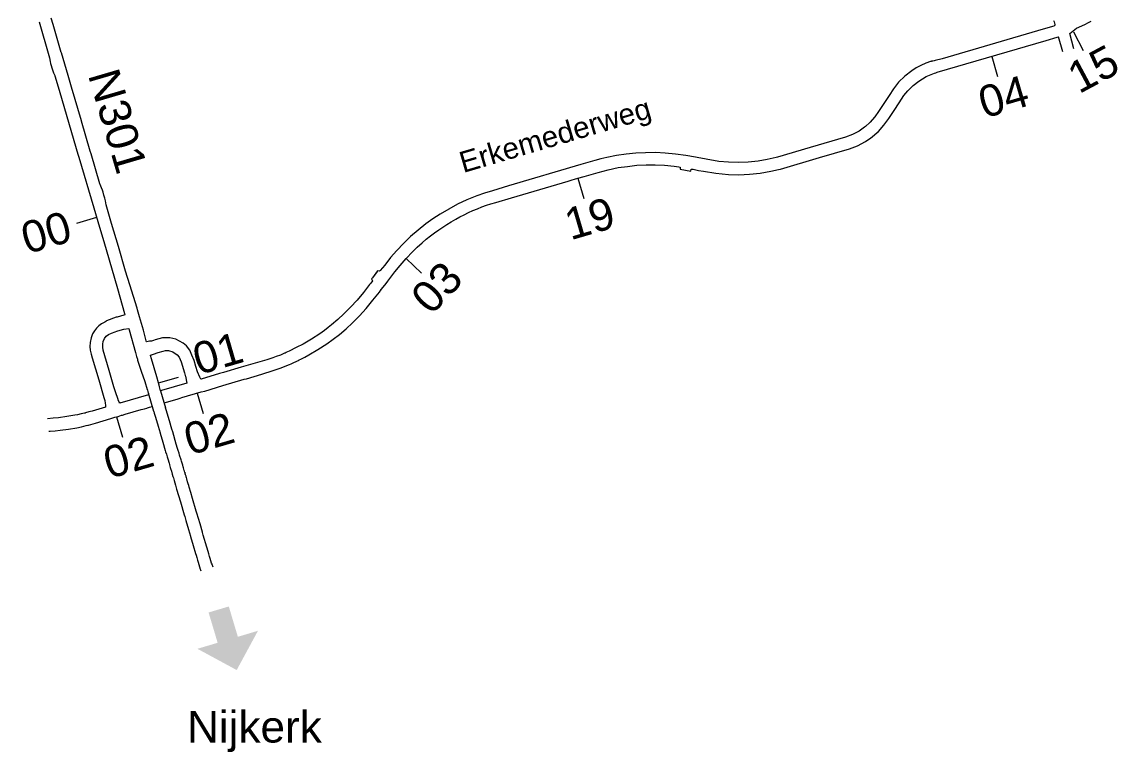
# Model space of a CAD drawing. Header units: metres. Extents: x 1 to 142, y -18 to 132.
# Drawn here: x 16.9 to 121.1, y -18 to 51.4 of the extents above; entities that cross this region are included whole.
import ezdxf

# ---------------------------------------------------------------- set-up
doc = ezdxf.new("R2010")
doc.units = ezdxf.units.M
for name, color, linetype, lineweight, true_color in [('bordlabel', 5, 'Continuous', 0, 0x0000ff), ('bordlocatie', 1, 'Continuous', 0, 0xff0000), ('richtingen', 96, 'Continuous', 0, 0x008000), ('weg outline', 178, 'Continuous', 0, 0x000000), ('wegnamen', 16, 'Continuous', 0, 0x800000)]:
    doc.layers.add(name, color=color, linetype=linetype, lineweight=lineweight, true_color=true_color)
doc.styles.add('textstyle15', font='')
doc.styles.add('textstyle19', font='')
doc.styles.add('textstyle20', font='')
doc.styles.add('textstyle23', font='')
doc.styles.add('textstyle34', font='')
doc.styles.add('textstyle35', font='')
doc.styles.add('textstyle36', font='')
doc.styles.add('textstyle37', font='')
doc.styles.add('textstyle38', font='')
doc.styles.add('textstyle39', font='')
doc.styles.add('textstyle40', font='')
doc.styles.get('textstyle15').set_extended_font_data('Liberation Sans')
doc.styles.get('textstyle19').set_extended_font_data('Liberation Sans')
doc.styles.get('textstyle20').set_extended_font_data('Liberation Sans')
doc.styles.get('textstyle23').set_extended_font_data('Liberation Sans')
doc.styles.get('textstyle34').set_extended_font_data('Liberation Sans')
doc.styles.get('textstyle35').set_extended_font_data('Liberation Sans')
doc.styles.get('textstyle36').set_extended_font_data('Liberation Sans')
doc.styles.get('textstyle37').set_extended_font_data('Liberation Sans')
doc.styles.get('textstyle38').set_extended_font_data('Liberation Sans')
doc.styles.get('textstyle39').set_extended_font_data('Liberation Sans')
doc.styles.get('textstyle40').set_extended_font_data('Liberation Sans')

msp = doc.modelspace()

# ---------------------------------------------------------------- hatches: boundary and pattern name
at = {"layer": 'richtingen'}
msp.add_hatch(color=256, dxfattribs=at).paths.add_polyline_path([(34.65, -4.69), (36.57, -4.12), (37.43, -7), (39.34, -6.43), (37.32, -10.16), (33.59, -8.14), (35.51, -7.57)], flags=0)

# ---------------------------------------------------------------- linework, layer by layer
at = {"layer": 'bordlocatie'}
for p, q in [((116.81, 50.47), (117.75, 48.71)), ((109.05, 48.14), (109.61, 46.22)), ((69.73, 36.56), (70.29, 34.64)), ((24.01, 32.83), (22.09, 32.26)), ((53.42, 28.93), (54.87, 27.55)), ((29.88, 17.12), (31.8, 17.68)), ((33.57, 16.14), (34.14, 14.22)), ((25.89, 13.89), (26.46, 11.98))]:
    msp.add_line(p, q, dxfattribs=at)
at = {"layer": 'weg outline'}
for p, q in [((18.54, 51.42), (19.48, 48.22)), ((19.87, 51.16), (19.69, 51.76)), ((20.65, 48.52), (19.87, 51.16)), ((114.93, 51.56), (114.98, 51.41)), ((114.98, 51.41), (115.02, 51.28)), ((115, 51.03), (114.99, 51.03)), ((115.02, 51.06), (115, 51.04)), ((115, 51.04), (115, 51.03)), ((115, 51.03), (115, 51.03)), ((115, 51.03), (115, 51.03)), ((115.02, 51.28), (115.04, 51.17)), ((115.03, 51.07), (115.02, 51.06)), ((115.04, 51.08), (115.03, 51.07)), ((115.04, 51.17), (115.05, 51.14)), ((115.05, 51.09), (115.04, 51.08)), ((115.05, 51.14), (115.05, 51.12)), ((115.05, 51.12), (115.05, 51.11)), ((115.05, 51.11), (115.05, 51.09)), ((115.05, 51.11), (115.05, 51.11)), ((115.05, 51.11), (115.05, 51.1)), ((115.05, 51.1), (115.05, 51.09)), ((115.05, 51.09), (115.05, 51.1)), ((115.05, 51.1), (115.05, 51.1)), ((115.05, 51.09), (115.05, 51.09)), ((117.12, 50.83), (117.91, 51.18)), ((117.91, 51.18), (118.24, 51.36)), ((118.24, 51.36), (118.51, 51.49)), ((113.94, 50.72), (104.35, 47.91)), ((114.95, 51.02), (113.94, 50.72)), ((114.99, 51.03), (114.95, 51.02)), ((114.99, 51.03), (114.99, 51.03)), ((115.27, 49.96), (115.4, 50.01)), ((115.4, 50.01), (115.4, 50)), ((115.81, 48.56), (115.4, 50)), ((116.46, 50.32), (117.12, 50.83)), ((116.87, 48.87), (116.46, 50.32)), ((103.87, 46.63), (114.22, 49.66)), ((114.22, 49.66), (115.27, 49.96)), ((19.48, 48.22), (19.52, 48)), ((19.52, 48), (19.59, 47.65)), ((20.66, 48.49), (20.65, 48.52)), ((21.3, 46.32), (20.66, 48.49)), ((104.35, 47.91), (103.67, 47.76)), ((19.59, 47.65), (19.62, 47.47)), ((19.62, 47.47), (19.81, 46.85)), ((101.88, 47.04), (101.46, 46.76)), ((102.32, 47.28), (101.88, 47.04)), ((102.78, 47.48), (102.32, 47.28)), ((103.25, 47.64), (102.78, 47.48)), ((103.3, 47.66), (103.25, 47.64)), ((103.34, 47.67), (103.3, 47.66)), ((103.45, 47.7), (103.34, 47.67)), ((103.57, 47.73), (103.45, 47.7)), ((103.67, 47.76), (103.57, 47.73)), ((19.81, 46.85), (19.9, 46.58)), ((19.9, 46.58), (20.04, 46.32)), ((20.04, 46.32), (20.05, 46.28)), ((20.05, 46.28), (20.45, 44.92)), ((21.63, 45.21), (21.3, 46.32)), ((100.81, 46.27), (100.21, 45.68)), ((101.46, 46.76), (100.81, 46.27)), ((102.12, 45.8), (102.84, 46.23)), ((102.84, 46.23), (103.63, 46.55)), ((103.63, 46.55), (103.74, 46.59)), ((103.74, 46.59), (103.87, 46.63)), ((20.45, 44.92), (21.41, 41.66)), ((22.57, 42.01), (21.63, 45.21)), ((99.73, 45.05), (99.3, 44.42)), ((100.21, 45.68), (99.73, 45.05)), ((100.88, 44.65), (101.07, 44.88)), ((101.07, 44.88), (101.58, 45.37)), ((101.58, 45.37), (102.12, 45.8)), ((99.3, 44.42), (98.8, 43.66)), ((100.25, 43.73), (100.71, 44.41)), ((100.71, 44.41), (100.88, 44.65)), ((98.31, 42.91), (97.95, 42.41)), ((98.8, 43.66), (98.31, 42.91)), ((99.28, 42.24), (99.77, 42.99)), ((99.77, 42.99), (100.25, 43.73)), ((21.41, 41.66), (22.23, 38.86)), ((22.57, 42), (22.57, 42.01)), ((23.41, 39.14), (22.57, 42)), ((97.46, 41.86), (97.05, 41.49)), ((97.5, 41.9), (97.46, 41.86)), ((97.91, 42.36), (97.5, 41.9)), ((97.95, 42.41), (97.91, 42.36)), ((98.81, 41.6), (99.28, 42.24)), ((95.82, 40.72), (95.15, 40.46)), ((96.45, 41.05), (95.82, 40.72)), ((96.98, 41.43), (96.45, 41.05)), ((97.05, 41.49), (96.98, 41.43)), ((97.7, 40.5), (98.17, 40.9)), ((98.17, 40.9), (98.29, 41.01)), ((98.29, 41.01), (98.81, 41.6)), ((95.15, 40.46), (91.82, 39.48)), ((95.54, 39.36), (96.31, 39.65)), ((96.31, 39.65), (97.05, 40.05)), ((97.05, 40.05), (97.57, 40.4)), ((97.57, 40.4), (97.7, 40.5)), ((22.23, 38.86), (22.32, 38.55)), ((22.32, 38.55), (23.74, 33.74)), ((23.49, 38.88), (23.41, 39.14)), ((24.32, 36.04), (23.49, 38.88)), ((72.48, 38.54), (71.91, 38.4)), ((73.4, 38.72), (72.48, 38.54)), ((74.33, 38.86), (73.4, 38.72)), ((75.24, 38.95), (74.33, 38.86)), ((76.16, 38.99), (75.24, 38.95)), ((77.1, 39), (76.16, 38.99)), ((78.04, 38.96), (77.1, 39)), ((79.02, 38.86), (78.04, 38.96)), ((79.98, 38.72), (79.02, 38.86)), ((80.9, 38.56), (79.98, 38.72)), ((81.08, 38.53), (80.9, 38.56)), ((88.57, 38.54), (87.71, 38.34)), ((88.71, 38.57), (88.57, 38.54)), ((91.82, 39.48), (88.71, 38.57)), ((92.69, 38.52), (95.54, 39.36)), ((70.02, 37.86), (63.14, 35.84)), ((71.34, 38.25), (70.02, 37.86)), ((71.91, 38.4), (71.34, 38.25)), ((72.6, 37.37), (73.56, 37.57)), ((73.56, 37.57), (74.45, 37.69)), ((74.45, 37.69), (75.34, 37.79)), ((75.34, 37.79), (76.21, 37.83)), ((76.21, 37.83), (77.08, 37.84)), ((77.08, 37.84), (77.98, 37.79)), ((77.98, 37.79), (78.88, 37.71)), ((78.88, 37.71), (79.33, 37.64)), ((79.33, 37.64), (79.45, 37.63)), ((79.45, 37.63), (79.44, 37.43)), ((81.91, 38.37), (81.08, 38.53)), ((83.13, 38.16), (81.91, 38.37)), ((84.05, 38.08), (83.13, 38.16)), ((84.97, 38.06), (84.05, 38.08)), ((85.92, 38.1), (84.97, 38.06)), ((86.87, 38.19), (85.92, 38.1)), ((87.71, 38.34), (86.87, 38.19)), ((89, 37.44), (92.69, 38.52)), ((69.2, 36.41), (69.4, 36.47)), ((69.4, 36.47), (69.73, 36.56)), ((69.73, 36.56), (70.34, 36.74)), ((70.34, 36.74), (71.65, 37.12)), ((71.65, 37.12), (72.6, 37.37)), ((79.44, 37.43), (80.46, 37.24)), ((80.46, 37.24), (80.51, 37.44)), ((80.51, 37.44), (80.69, 37.41)), ((80.69, 37.41), (81.18, 37.31)), ((81.18, 37.31), (81.68, 37.22)), ((81.68, 37.22), (82.84, 37.03)), ((82.84, 37.03), (84.03, 36.91)), ((84.03, 36.91), (85.03, 36.89)), ((85.03, 36.89), (86.03, 36.94)), ((86.03, 36.94), (87.06, 37.05)), ((87.06, 37.05), (88.08, 37.22)), ((88.08, 37.22), (88.8, 37.39)), ((88.8, 37.39), (89, 37.44)), ((24.35, 35.96), (24.32, 36.04)), ((24.48, 35.64), (24.35, 35.96)), ((24.56, 35.43), (24.48, 35.64)), ((24.63, 35.24), (24.56, 35.43)), ((63.14, 35.84), (61.61, 35.38)), ((63.42, 34.7), (68.82, 36.3)), ((68.82, 36.3), (69.2, 36.41)), ((24.71, 34.96), (24.63, 35.24)), ((24.79, 34.68), (24.71, 34.96)), ((24.84, 34.43), (24.79, 34.68)), ((24.91, 34.05), (24.84, 34.43)), ((59.2, 34.52), (58.3, 34.09)), ((60.13, 34.9), (59.2, 34.52)), ((60.87, 35.15), (60.13, 34.9)), ((61.61, 35.38), (60.87, 35.15)), ((61.94, 34.27), (63.42, 34.7)), ((23.74, 33.74), (24.28, 31.91)), ((25.44, 32.26), (24.91, 34.05)), ((57.46, 33.64), (56.64, 33.15)), ((58.3, 34.09), (57.46, 33.64)), ((59.35, 33.31), (59.76, 33.5)), ((59.76, 33.5), (60.19, 33.67)), ((60.19, 33.67), (60.62, 33.84)), ((60.62, 33.84), (61.06, 33.99)), ((61.06, 33.99), (61.45, 34.13)), ((61.45, 34.13), (61.94, 34.27)), ((55.96, 32.7), (55.29, 32.22)), ((56.64, 33.15), (55.96, 32.7)), ((57.28, 32.18), (57.7, 32.43)), ((57.7, 32.43), (58.13, 32.68)), ((58.13, 32.68), (58.53, 32.89)), ((58.53, 32.89), (58.93, 33.1)), ((58.93, 33.1), (59.35, 33.31)), ((24.28, 31.91), (24.59, 30.88)), ((26.08, 30.08), (25.44, 32.26)), ((54.55, 31.64), (53.83, 31.02)), ((55.29, 32.22), (54.55, 31.64)), ((55.74, 31.1), (56.12, 31.38)), ((56.12, 31.38), (56.51, 31.66)), ((56.51, 31.66), (56.89, 31.93)), ((56.89, 31.93), (57.28, 32.18)), ((24.59, 30.88), (24.91, 29.78)), ((53.17, 30.37), (52.53, 29.69)), ((53.83, 31.02), (53.17, 30.37)), ((54.47, 30), (54.93, 30.43)), ((54.93, 30.43), (55.33, 30.77)), ((55.33, 30.77), (55.74, 31.1)), ((24.91, 29.78), (26, 26.08)), ((26.77, 27.72), (26.08, 30.08)), ((52.53, 29.69), (51.94, 29.02)), ((53.42, 28.93), (54.01, 29.56)), ((54.01, 29.56), (54.47, 30)), ((51.39, 28.32), (51.17, 28.05)), ((51.94, 29.02), (51.39, 28.32)), ((52.36, 27.66), (52.85, 28.27)), ((52.85, 28.27), (53.42, 28.93)), ((27.17, 26.44), (26.77, 27.72)), ((50.21, 27.09), (50.14, 27)), ((50.71, 27.76), (50.21, 27.09)), ((50.68, 27.71), (50.21, 27.09)), ((50.9, 27.74), (50.71, 27.76)), ((50.95, 27.8), (50.9, 27.74)), ((51.17, 28.05), (50.95, 27.8)), ((51.87, 27.04), (52.36, 27.66)), ((26, 26.08), (26.66, 23.71)), ((27.86, 24.22), (27.17, 26.44)), ((49.95, 26.46), (49.36, 25.7)), ((50.06, 26.6), (49.95, 26.46)), ((50.22, 26.81), (50.06, 26.6)), ((50.14, 27), (50.22, 26.81)), ((51.08, 26.01), (51.51, 26.57)), ((51.51, 26.57), (51.69, 26.8)), ((51.69, 26.8), (51.87, 27.04)), ((49.36, 25.7), (48.75, 24.97)), ((50.26, 24.97), (50.88, 25.75)), ((50.88, 25.75), (51.06, 25.98)), ((51.06, 25.98), (51.07, 26)), ((51.07, 26), (51.08, 26.01)), ((27.91, 24.07), (27.86, 24.22)), ((28.1, 23.4), (27.91, 24.07)), ((48.14, 24.31), (47.51, 23.67)), ((48.75, 24.97), (48.14, 24.31)), ((48.99, 23.5), (49.62, 24.19)), ((49.62, 24.19), (50.26, 24.97)), ((24.88, 22.94), (24.79, 22.9)), ((24.95, 23.03), (24.88, 22.94)), ((25.88, 23.37), (24.95, 23.03)), ((25.97, 23.35), (25.88, 23.37)), ((26.6, 23.55), (25.97, 23.35)), ((26.69, 23.58), (26.6, 23.55)), ((26.66, 23.71), (26.69, 23.58)), ((28.45, 22.13), (28.1, 23.4)), ((46.93, 23.15), (46.34, 22.64)), ((47.51, 23.67), (46.93, 23.15)), ((48.33, 22.83), (48.99, 23.5)), ((23.8, 22.06), (23.63, 21.77)), ((23.99, 22.31), (23.8, 22.06)), ((24.22, 22.54), (23.99, 22.31)), ((24.49, 22.74), (24.22, 22.54)), ((24.79, 22.9), (24.49, 22.74)), ((25.41, 21.86), (25.78, 21.98)), ((25.78, 21.98), (25.92, 22.03)), ((25.92, 22.03), (26.26, 22.13)), ((26.26, 22.13), (26.61, 22.22)), ((26.61, 22.22), (27.06, 22.3)), ((27.06, 22.3), (27.1, 22.17)), ((27.1, 22.17), (27.7, 20.01)), ((28.73, 21.13), (28.45, 22.13)), ((45.43, 21.94), (45.21, 21.78)), ((45.65, 22.1), (45.43, 21.94)), ((46, 22.37), (45.65, 22.1)), ((46.34, 22.64), (46, 22.37)), ((47.08, 21.73), (47.71, 22.27)), ((47.71, 22.27), (48.33, 22.83)), ((23.4, 20.97), (23.38, 20.57)), ((23.49, 21.41), (23.4, 20.97)), ((23.63, 21.77), (23.49, 21.41)), ((24.59, 20.81), (24.64, 21.05)), ((24.64, 21.05), (24.77, 21.33)), ((24.77, 21.33), (24.93, 21.55)), ((24.93, 21.55), (25.14, 21.73)), ((25.14, 21.73), (25.41, 21.86)), ((28.76, 21.03), (28.73, 21.13)), ((28.79, 21.03), (28.76, 21.03)), ((29.03, 21.07), (28.79, 21.03)), ((29.21, 21.1), (29.03, 21.07)), ((29.42, 21.15), (29.21, 21.1)), ((29.58, 21.2), (29.42, 21.15)), ((30.27, 21.39), (29.58, 21.2)), ((30.97, 21.41), (30.27, 21.39)), ((31.55, 21.27), (30.97, 21.41)), ((32.25, 20.89), (31.55, 21.27)), ((32.54, 20.63), (32.25, 20.89)), ((44.42, 21.28), (43.62, 20.81)), ((45.21, 21.78), (44.42, 21.28)), ((45.87, 20.82), (46.48, 21.26)), ((46.48, 21.26), (47.08, 21.73)), ((23.38, 20.57), (23.41, 20.24)), ((23.41, 20.24), (23.49, 19.86)), ((23.49, 19.86), (23.6, 19.49)), ((24.59, 20.52), (24.59, 20.81)), ((24.63, 20.24), (24.59, 20.52)), ((25.19, 18.3), (24.63, 20.24)), ((27.7, 20.01), (27.8, 19.64)), ((29.13, 19.74), (29.42, 19.85)), ((29.42, 19.85), (29.86, 20.02)), ((29.86, 20.02), (30.33, 20.15)), ((30.33, 20.15), (30.55, 20.19)), ((30.55, 20.19), (30.85, 20.2)), ((30.85, 20.2), (31.26, 20.07)), ((31.26, 20.07), (31.65, 19.8)), ((31.65, 19.8), (31.84, 19.57)), ((32.86, 20.23), (32.54, 20.63)), ((33.07, 19.77), (32.86, 20.23)), ((41.85, 19.93), (41.47, 19.77)), ((41.85, 19.93), (41.85, 19.93)), ((41.86, 19.93), (41.85, 19.93)), ((41.88, 19.95), (41.86, 19.93)), ((41.91, 19.96), (41.88, 19.95)), ((41.95, 19.97), (41.91, 19.96)), ((41.99, 19.99), (41.95, 19.97)), ((42, 20), (41.99, 19.99)), ((42.16, 20.07), (42, 20)), ((42, 20), (42, 20)), ((42.32, 20.14), (42.16, 20.07)), ((42.97, 20.47), (42.32, 20.14)), ((43.62, 20.81), (42.97, 20.47)), ((44.18, 19.78), (45.03, 20.28)), ((45.03, 20.28), (45.87, 20.82)), ((23.6, 19.49), (23.91, 18.45)), ((27.8, 19.64), (27.88, 19.37)), ((27.88, 19.37), (27.9, 19.29)), ((27.9, 19.29), (28.25, 18.22)), ((29.13, 19.73), (29.13, 19.74)), ((29.22, 19.41), (29.13, 19.73)), ((29.72, 17.71), (29.22, 19.41)), ((31.84, 19.57), (32.03, 19.13)), ((32.03, 19.13), (32.36, 18.09)), ((33.27, 19.25), (33.07, 19.77)), ((33.45, 18.68), (33.27, 19.25)), ((40.19, 19.32), (37.74, 18.6)), ((40.75, 19.51), (40.19, 19.32)), ((41.08, 19.63), (40.75, 19.51)), ((41.47, 19.77), (41.08, 19.63)), ((41.55, 18.56), (42.07, 18.76)), ((42.07, 18.76), (42.33, 18.87)), ((42.33, 18.87), (42.48, 18.94)), ((42.48, 18.94), (42.76, 19.07)), ((42.76, 19.07), (43.24, 19.29)), ((43.24, 19.29), (43.25, 19.3)), ((43.25, 19.3), (43.41, 19.39)), ((43.41, 19.39), (43.79, 19.58)), ((43.79, 19.58), (44.18, 19.78)), ((23.91, 18.45), (24.21, 17.42)), ((25.65, 16.75), (25.19, 18.3)), ((28.25, 18.22), (28.59, 17.24)), ((29.88, 17.12), (29.72, 17.71)), ((32.36, 18.09), (32.44, 17.81)), ((32.44, 17.81), (32.45, 17.76)), ((32.45, 17.76), (32.59, 17.09)), ((33.61, 18.18), (33.45, 18.68)), ((33.82, 17.66), (33.61, 18.18)), ((35.69, 18), (33.95, 17.49)), ((36.07, 18.11), (35.69, 18)), ((37.74, 18.6), (36.07, 18.11)), ((38.24, 17.52), (39.71, 17.95)), ((39.71, 17.95), (40.78, 18.29)), ((40.78, 18.29), (41.55, 18.56)), ((24.21, 17.42), (24.71, 15.72)), ((25.81, 16.28), (25.65, 16.75)), ((28.59, 17.24), (28.82, 16.49)), ((29.92, 16.99), (29.88, 17.12)), ((29.94, 16.91), (29.92, 16.99)), ((29.99, 16.75), (29.94, 16.91)), ((30.03, 16.61), (29.99, 16.75)), ((32.59, 17.09), (30.19, 16.39)), ((33.9, 17.47), (33.82, 17.66)), ((33.95, 17.49), (33.9, 17.47)), ((34.28, 16.35), (36, 16.86)), ((36, 16.86), (38.02, 17.46)), ((38.02, 17.46), (38.24, 17.52)), ((24.71, 15.72), (24.78, 15.45)), ((26.07, 15.53), (25.81, 16.28)), ((26.24, 15.22), (28.96, 16.03)), ((28.82, 16.49), (28.83, 16.45)), ((28.83, 16.45), (28.88, 16.28)), ((28.88, 16.28), (28.93, 16.13)), ((29.44, 14.41), (28.93, 16.13)), ((30.06, 16.48), (30.03, 16.61)), ((30.09, 16.36), (30.06, 16.48)), ((30.12, 16.36), (30.09, 16.36)), ((30.09, 16.36), (30.57, 14.74)), ((30.19, 16.39), (30.12, 16.36)), ((31.67, 15.58), (31.84, 15.63)), ((31.84, 15.63), (31.95, 15.66)), ((31.95, 15.66), (32.12, 15.72)), ((32.12, 15.72), (33.95, 16.26)), ((33.95, 16.26), (34.28, 16.35)), ((24.87, 14.82), (23.59, 14.45)), ((24.78, 15.45), (24.82, 15.19)), ((24.82, 15.19), (24.85, 14.99)), ((24.85, 14.99), (24.87, 14.92)), ((24.87, 14.92), (24.87, 14.91)), ((24.87, 14.92), (24.87, 14.91)), ((24.87, 14.91), (24.87, 14.88)), ((24.87, 14.91), (24.87, 14.91)), ((24.87, 14.88), (24.87, 14.82)), ((26.07, 15.52), (26.07, 15.53)), ((26.18, 15.22), (26.07, 15.52)), ((26.19, 15.21), (26.18, 15.22)), ((26.2, 15.22), (26.19, 15.21)), ((26.24, 15.22), (26.2, 15.22)), ((28.25, 14.58), (28.57, 14.67)), ((28.57, 14.67), (28.77, 14.73)), ((28.77, 14.73), (28.86, 14.75)), ((28.86, 14.75), (29.05, 14.81)), ((29.05, 14.81), (29.3, 14.88)), ((30.43, 15.22), (31.67, 15.58)), ((30.62, 14.57), (30.57, 14.74)), ((19.88, 13.76), (19.36, 13.71)), ((20.39, 13.81), (19.88, 13.76)), ((21.18, 13.92), (20.39, 13.81)), ((21.95, 14.04), (21.18, 13.92)), ((22.18, 14.09), (21.95, 14.04)), ((22.53, 14.17), (22.18, 14.09)), ((22.87, 14.25), (22.53, 14.17)), ((22.91, 14.26), (22.87, 14.25)), ((22.96, 14.27), (22.91, 14.26)), ((23.27, 14.36), (22.96, 14.27)), ((23.59, 14.45), (23.27, 14.36)), ((23.91, 13.3), (25.36, 13.74)), ((25.36, 13.74), (25.73, 13.85)), ((25.73, 13.85), (26.06, 13.94)), ((26.06, 13.94), (26.39, 14.04)), ((26.39, 14.04), (26.48, 14.07)), ((26.48, 14.07), (26.71, 14.14)), ((26.71, 14.14), (27.49, 14.36)), ((27.49, 14.36), (28.25, 14.58)), ((29.44, 14.41), (29.49, 14.25)), ((29.49, 14.25), (29.6, 13.86)), ((29.6, 13.86), (29.85, 13)), ((30.93, 13.52), (30.62, 14.57)), ((19.46, 12.52), (19.5, 12.53)), ((19.5, 12.53), (19.55, 12.53)), ((19.55, 12.53), (19.57, 12.53)), ((19.57, 12.53), (19.6, 12.54)), ((19.6, 12.54), (20.07, 12.58)), ((20.07, 12.58), (20.55, 12.63)), ((20.55, 12.63), (21.34, 12.74)), ((21.34, 12.74), (22.14, 12.86)), ((22.14, 12.86), (22.59, 12.96)), ((22.59, 12.96), (23.03, 13.06)), ((23.03, 13.06), (23.17, 13.1)), ((23.17, 13.1), (23.25, 13.12)), ((23.25, 13.12), (23.91, 13.3)), ((29.85, 13), (30.04, 12.39)), ((31.16, 12.74), (30.93, 13.52)), ((31.17, 12.72), (31.16, 12.74)), ((31.24, 12.46), (31.17, 12.72)), ((30.04, 12.39), (30.04, 12.38)), ((30.04, 12.38), (30.05, 12.34)), ((30.05, 12.34), (30.3, 11.49)), ((30.3, 11.49), (30.53, 10.71)), ((31.57, 11.31), (31.24, 12.46)), ((30.53, 10.71), (30.57, 10.57)), ((30.57, 10.57), (30.64, 10.35)), ((31.7, 10.9), (31.57, 11.31)), ((31.77, 10.69), (31.7, 10.9)), ((31.84, 10.44), (31.77, 10.69)), ((31.9, 10.25), (31.84, 10.44)), ((30.64, 10.35), (30.71, 10.11)), ((30.71, 10.11), (30.77, 9.91)), ((30.77, 9.91), (30.89, 9.48)), ((30.89, 9.48), (30.93, 9.36)), ((32.03, 9.82), (31.9, 10.25)), ((32.07, 9.7), (32.03, 9.82)), ((32.08, 9.68), (32.07, 9.7)), ((32.16, 9.4), (32.08, 9.68)), ((32.19, 9.29), (32.16, 9.4)), ((30.93, 9.36), (30.93, 9.35)), ((30.93, 9.35), (31.01, 9.07)), ((31.01, 9.07), (31.07, 8.88)), ((31.07, 8.88), (31.09, 8.83)), ((31.09, 8.83), (31.12, 8.73)), ((31.12, 8.73), (31.2, 8.44)), ((31.2, 8.44), (31.26, 8.22)), ((32.23, 9.15), (32.19, 9.29)), ((32.23, 9.14), (32.23, 9.15)), ((32.26, 9.06), (32.23, 9.14)), ((32.3, 8.91), (32.26, 9.06)), ((32.34, 8.79), (32.3, 8.91)), ((32.36, 8.72), (32.34, 8.79)), ((32.4, 8.6), (32.36, 8.72)), ((32.41, 8.57), (32.4, 8.6)), ((32.41, 8.58), (32.41, 8.56)), ((32.41, 8.57), (32.41, 8.58)), ((32.41, 8.57), (32.41, 8.57)), ((32.41, 8.56), (32.41, 8.57)), ((32.44, 8.48), (32.41, 8.57)), ((32.47, 8.38), (32.44, 8.48)), ((32.49, 8.32), (32.47, 8.38)), ((31.26, 8.22), (31.28, 8.17)), ((31.28, 8.17), (31.28, 8.15)), ((31.28, 8.15), (31.3, 8.1)), ((31.3, 8.1), (31.34, 7.96)), ((31.34, 7.96), (31.37, 7.84)), ((31.37, 7.84), (31.51, 7.39)), ((31.51, 7.39), (31.54, 7.27)), ((32.51, 8.26), (32.49, 8.32)), ((32.53, 8.18), (32.51, 8.26)), ((32.54, 8.12), (32.53, 8.18)), ((32.57, 8.01), (32.54, 8.12)), ((32.65, 7.73), (32.57, 8.01)), ((32.71, 7.52), (32.65, 7.73)), ((32.76, 7.36), (32.71, 7.52)), ((32.8, 7.21), (32.76, 7.36)), ((31.54, 7.27), (31.61, 7.04)), ((31.61, 7.04), (31.97, 5.81)), ((32.96, 6.7), (32.8, 7.21)), ((33.12, 6.14), (32.96, 6.7)), ((31.97, 5.81), (32.33, 4.6)), ((33.48, 4.94), (33.12, 6.14)), ((32.33, 4.6), (32.38, 4.43)), ((32.38, 4.43), (32.49, 4.04)), ((33.53, 4.76), (33.48, 4.94)), ((33.84, 3.72), (33.53, 4.76)), ((32.49, 4.04), (32.74, 3.19)), ((32.74, 3.19), (32.92, 2.57)), ((34.07, 2.93), (33.84, 3.72)), ((32.92, 2.57), (32.94, 2.53)), ((32.92, 2.57), (32.92, 2.57)), ((32.94, 2.53), (33.19, 1.68)), ((34.08, 2.91), (34.07, 2.93)), ((34.15, 2.65), (34.08, 2.91)), ((34.48, 1.5), (34.15, 2.65)), ((33.19, 1.68), (33.42, 0.9)), ((34.61, 1.1), (34.48, 1.5)), ((34.68, 0.88), (34.61, 1.1)), ((33.42, 0.9), (33.46, 0.75)), ((33.46, 0.75), (33.53, 0.54)), ((33.53, 0.54), (33.6, 0.29)), ((33.6, 0.29), (33.65, 0.1)), ((33.65, 0.1), (33.78, -0.34)), ((34.75, 0.64), (34.68, 0.88)), ((34.81, 0.45), (34.75, 0.64)), ((34.94, 0.01), (34.81, 0.45)), ((34.98, -0.11), (34.94, 0.01)), ((33.78, -0.34), (33.82, -0.45)), ((33.82, -0.45), (33.82, -0.47)), ((33.82, -0.47), (33.9, -0.74)), ((34.99, -0.12), (34.98, -0.11)), ((35.07, -0.4), (34.99, -0.12))]:
    msp.add_line(p, q, dxfattribs=at)

# ---------------------------------------------------------------- texts
at = {"layer": 'bordlabel', "char_height": 3, "attachment_point": 5}
for s, insert, rotation, style in [('15', (118.7, 46.94), 28.1393, 'textstyle23'), ('04', (110.17, 44.3), 16.2989, 'textstyle34'), ('19', (70.85, 32.73), 16.3431, 'textstyle40'), ('00', (19.22, 31.41), 16.2427, 'textstyle39'), ('03', (56.33, 26.18), 46.6427, 'textstyle35'), ('01', (35.53, 19.93), 16.2427, 'textstyle38'), ('02', (34.7, 12.3), 16.2427, 'textstyle36'), ('02', (27.04, 10.06), 16.2427, 'textstyle37')]:
    msp.add_mtext(s, dxfattribs=dict(at, insert=insert, rotation=rotation, style=style))
at = {"layer": 'richtingen', "insert": (39, -16), "char_height": 3, "attachment_point": 5, "style": 'textstyle15'}
msp.add_mtext('Nijkerk', dxfattribs=at)
at = {"layer": 'wegnamen', "attachment_point": 5}
for s, insert, char_height, rotation, style in [('N301', (26, 42), 3, 286.3482, 'textstyle19'), ('Erkemederweg', (67.65, 40.37), 2, 16.3615, 'textstyle20')]:
    msp.add_mtext(s, dxfattribs=dict(at, insert=insert, char_height=char_height, rotation=rotation, style=style))

doc.saveas('drawing.dxf')
